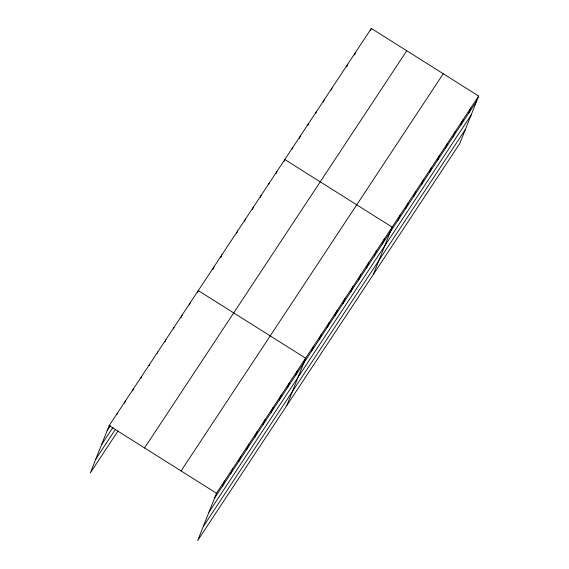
<?xml version="1.0" encoding="UTF-8"?>
<svg xmlns="http://www.w3.org/2000/svg" width="569" height="569" viewBox="0 0 569 569"><rect width="100%" height="100%" fill="white"/><g stroke="black" fill="none" stroke-linecap="round" stroke-linejoin="round"><path stroke-width="0.85" d="M478.678 96.061L216.497 493.245L197.671 540.55L459.859 143.367L478.678 96.061L371.329 28.45L109.141 425.633L90.322 472.939L117.968 431.053M116.681 414.787L117.25 413.357M124.497 403.229L125.351 401.081M132.598 390.953L133.459 388.805M140.991 377.958L141.56 376.529M149.092 365.682L149.661 364.252M157.2 353.406L157.769 351.976M165.017 341.841L165.871 339.7M173.403 328.854L173.972 327.424M180.942 318.007L182.08 315.141M189.328 305.012L190.181 302.864M197.429 292.736L198.289 290.588L305.638 358.2L286.812 405.505M212.877 269.621L214.015 266.761M220.744 257.707L221.882 254.841M236.761 233.162L237.614 231.014M244.627 221.249L245.481 219.101M252.494 209.328L253.347 207.18M260.353 197.415L261.214 195.267M268.504 184.783L269.08 183.353M276.086 173.581L276.939 171.433M283.952 161.667L284.806 159.519L392.162 227.131L373.335 274.436M292.103 149.035L292.672 147.606M299.401 138.552L300.539 135.692M307.836 125.208L308.405 123.772M315.703 113.288L316.272 111.858M323.277 102.093L324.138 99.945M331.144 90.172L332.004 88.024M346.592 67.057L347.73 64.197M354.459 55.143L355.597 52.284M370.476 30.598L371.329 28.45M222.607 485.976L224.599 480.969M230.708 473.7L232.707 468.692M238.816 461.423L240.808 456.416M246.918 449.147L248.909 444.14M255.026 436.871L257.017 431.864M263.127 424.595L265.118 419.588M271.228 412.319L273.227 407.312M279.336 400.043L281.328 395.028M287.437 387.766L289.429 382.752M295.539 375.49L297.537 370.476M311.513 351.293L313.505 346.286M319.38 339.38L321.371 334.373M327.239 327.467L329.238 322.452M335.105 315.553L337.104 310.539M342.972 303.633L344.97 298.625M350.838 291.719L352.83 286.712M358.705 279.806L360.696 274.791M366.571 267.885L368.563 262.878M374.438 255.972L376.429 250.965M382.304 244.058L384.295 239.044M398.03 220.224L400.028 215.217M405.896 208.311L407.895 203.304M413.763 196.397L415.754 191.383M421.629 184.477L423.621 179.47M429.495 172.563L431.487 167.556M437.362 160.65L439.353 155.636M445.228 148.737L447.22 143.722M453.088 136.816L455.086 131.809M460.954 124.903L462.953 119.895M468.82 112.989L470.819 107.975M107.15 430.641L110.486 425.591M101.595 444.602L113.039 427.269M95.877 458.984L115.415 429.375M144.569 447.945L406.757 50.762M181.07 470.933L443.258 73.75M214.506 498.252L476.687 101.069M208.951 512.214L471.132 115.03M203.225 526.595L465.414 129.412M109.141 425.633L216.497 493.245"/></g></svg>
